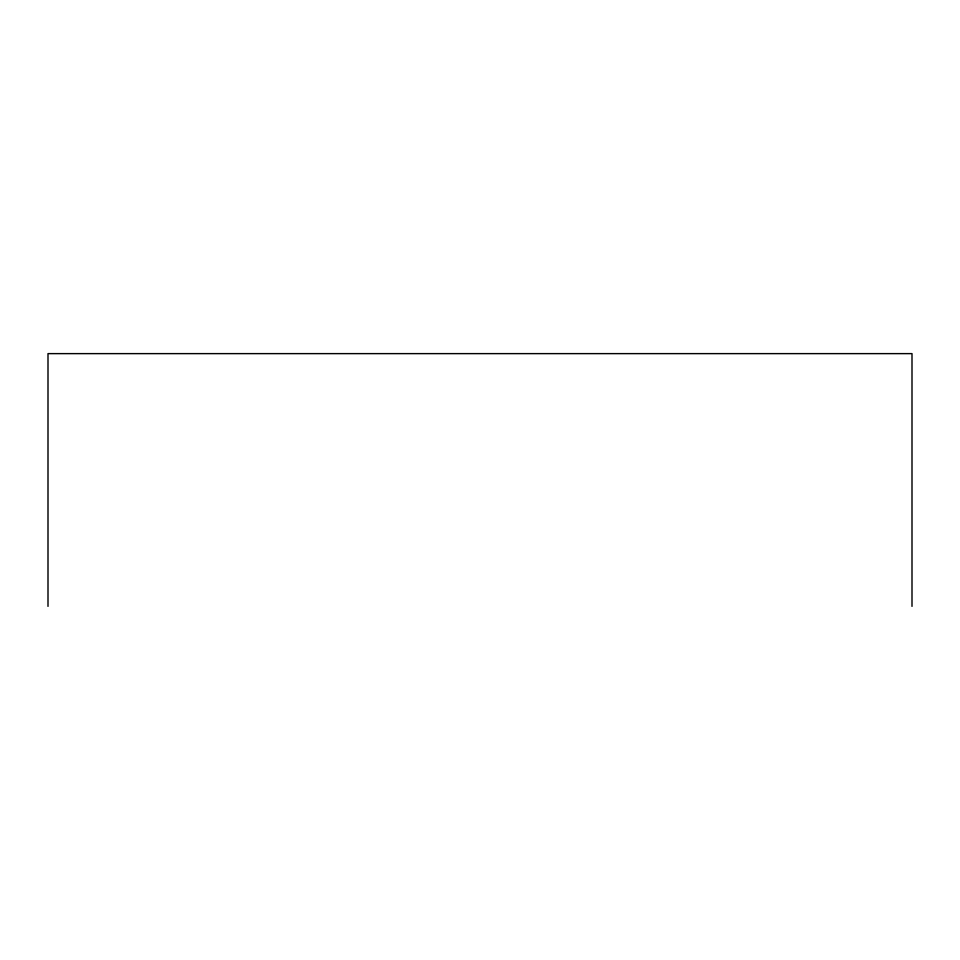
<?xml version="1.0" encoding="UTF-8"?>
<svg xmlns="http://www.w3.org/2000/svg" width="960" height="960" viewBox="0 0 960 960"><rect width="100%" height="100%" fill="white"/><g stroke="black" fill="none" stroke-linecap="round" stroke-linejoin="round"><path stroke-width="1.44" d="M912 606.372L912 353.628L48 353.628L48 606.372"/></g></svg>
